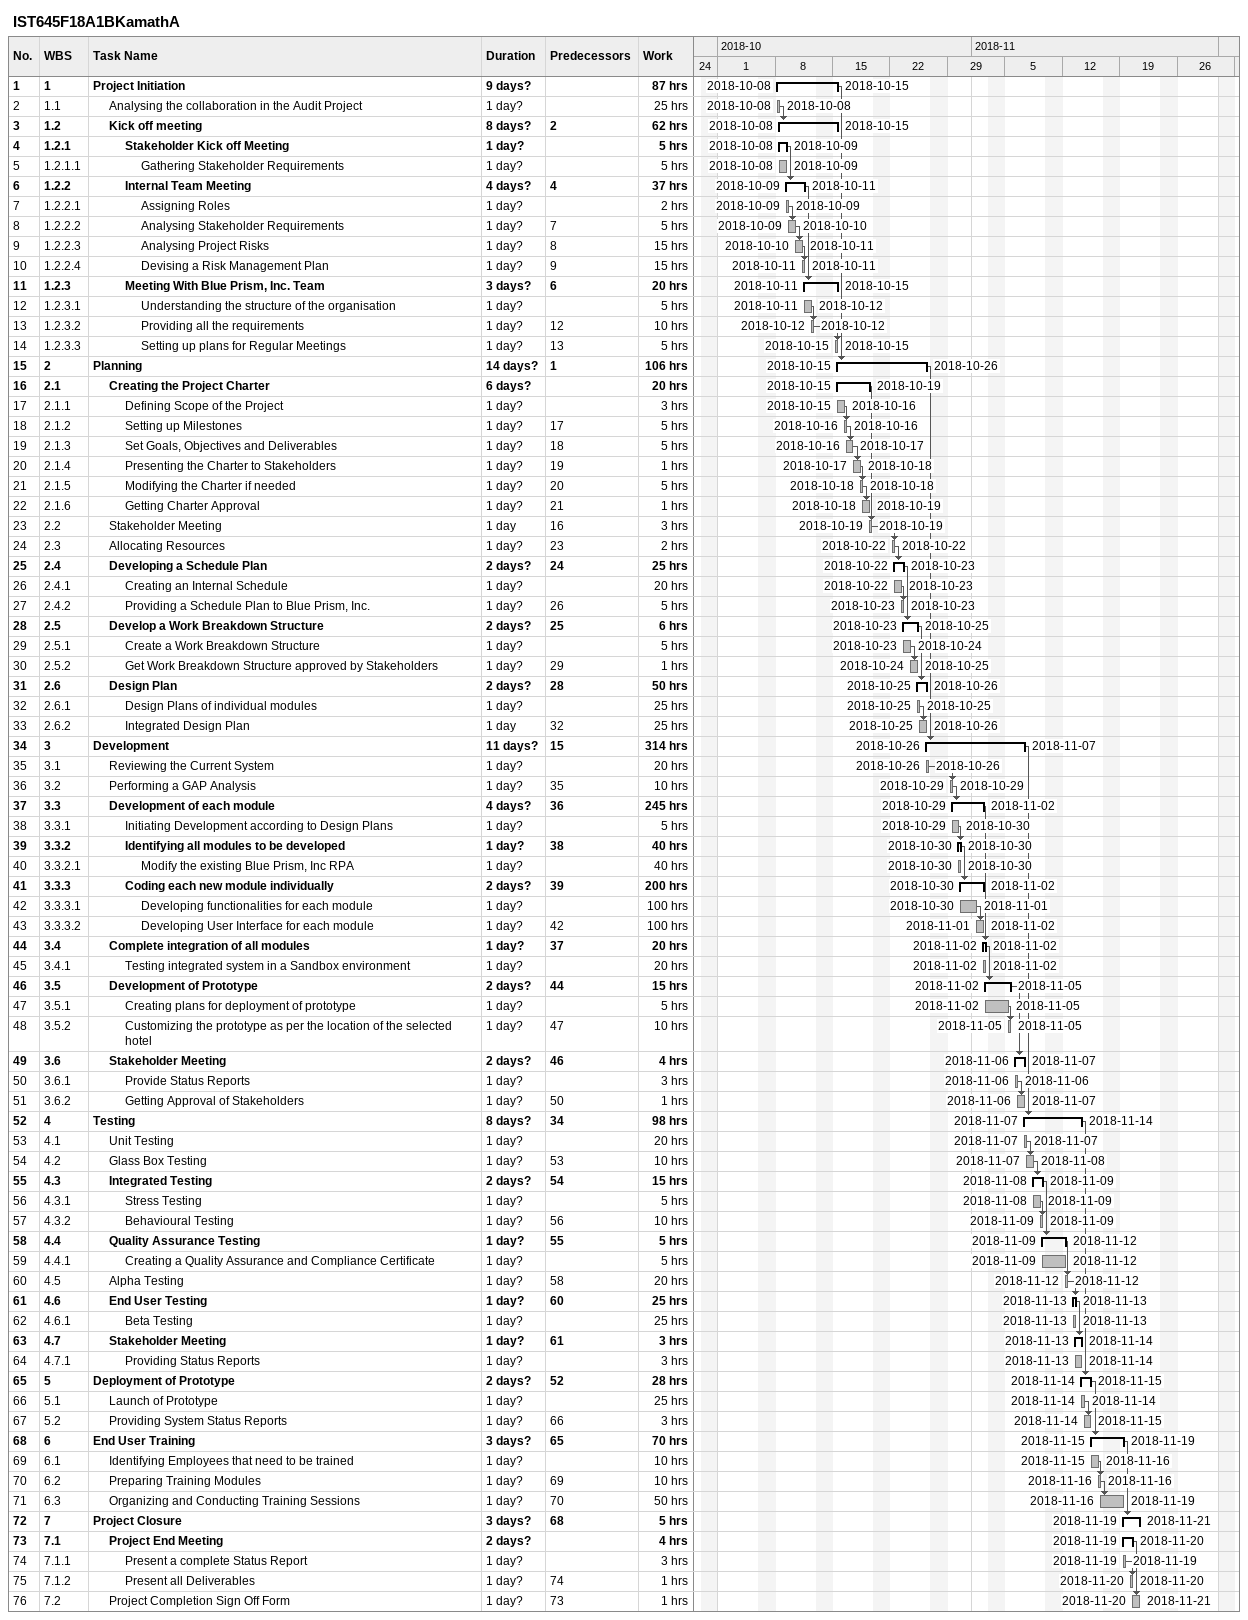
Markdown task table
IST645F18A1BKamathA

| ID | WBS | Task | Duration | Start | Finish | Predecessors | Work (h) |
|---|---|---|---|---|---|---|---|
| 1 | 1 | **Project Initiation** | 9d? | 2018-10-08 | 2018-10-15 |  | 87 |
| 2 | 1.1 | Analysing the collaboration in the Audit Project | 1d? | 2018-10-08 | 2018-10-08 |  | 25 |
| 3 | 1.2 | **Kick off meeting** | 8d? | 2018-10-08 | 2018-10-15 | 2 | 62 |
| 4 | 1.2.1 | **Stakeholder Kick off Meeting** | 1d? | 2018-10-08 | 2018-10-09 |  | 5 |
| 5 | 1.2.1.1 | Gathering Stakeholder Requirements | 1d? | 2018-10-08 | 2018-10-09 |  | 5 |
| 6 | 1.2.2 | **Internal Team Meeting** | 4d? | 2018-10-09 | 2018-10-11 | 4 | 37 |
| 7 | 1.2.2.1 | Assigning Roles | 1d? | 2018-10-09 | 2018-10-09 |  | 2 |
| 8 | 1.2.2.2 | Analysing Stakeholder Requirements | 1d? | 2018-10-09 | 2018-10-10 | 7 | 5 |
| 9 | 1.2.2.3 | Analysing Project Risks | 1d? | 2018-10-10 | 2018-10-11 | 8 | 15 |
| 10 | 1.2.2.4 | Devising a Risk Management Plan | 1d? | 2018-10-11 | 2018-10-11 | 9 | 15 |
| 11 | 1.2.3 | **Meeting With Blue Prism, Inc. Team** | 3d? | 2018-10-11 | 2018-10-15 | 6 | 20 |
| 12 | 1.2.3.1 | Understanding the structure of the organisation | 1d? | 2018-10-11 | 2018-10-12 |  | 5 |
| 13 | 1.2.3.2 | Providing all the requirements | 1d? | 2018-10-12 | 2018-10-12 | 12 | 10 |
| 14 | 1.2.3.3 | Setting up plans for Regular Meetings | 1d? | 2018-10-15 | 2018-10-15 | 13 | 5 |
| 15 | 2 | **Planning** | 14d? | 2018-10-15 | 2018-10-26 | 1 | 106 |
| 16 | 2.1 | **Creating the Project Charter** | 6d? | 2018-10-15 | 2018-10-19 |  | 20 |
| 17 | 2.1.1 | Defining Scope of the Project | 1d? | 2018-10-15 | 2018-10-16 |  | 3 |
| 18 | 2.1.2 | Setting up Milestones | 1d? | 2018-10-16 | 2018-10-16 | 17 | 5 |
| 19 | 2.1.3 | Set Goals, Objectives and Deliverables | 1d? | 2018-10-16 | 2018-10-17 | 18 | 5 |
| 20 | 2.1.4 | Presenting the Charter to Stakeholders | 1d? | 2018-10-17 | 2018-10-18 | 19 | 1 |
| 21 | 2.1.5 | Modifying the Charter if needed | 1d? | 2018-10-18 | 2018-10-18 | 20 | 5 |
| 22 | 2.1.6 | Getting Charter Approval | 1d? | 2018-10-18 | 2018-10-19 | 21 | 1 |
| 23 | 2.2 | Stakeholder Meeting | 1d | 2018-10-19 | 2018-10-19 | 16 | 3 |
| 24 | 2.3 | Allocating Resources | 1d? | 2018-10-22 | 2018-10-22 | 23 | 2 |
| 25 | 2.4 | **Developing a Schedule Plan** | 2d? | 2018-10-22 | 2018-10-23 | 24 | 25 |
| 26 | 2.4.1 | Creating an Internal Schedule | 1d? | 2018-10-22 | 2018-10-23 |  | 20 |
| 27 | 2.4.2 | Providing a Schedule Plan to Blue Prism, Inc. | 1d? | 2018-10-23 | 2018-10-23 | 26 | 5 |
| 28 | 2.5 | **Develop a Work Breakdown Structure** | 2d? | 2018-10-23 | 2018-10-25 | 25 | 6 |
| 29 | 2.5.1 | Create a Work Breakdown Structure | 1d? | 2018-10-23 | 2018-10-24 |  | 5 |
| 30 | 2.5.2 | Get Work Breakdown Structure approved by Stakeholders | 1d? | 2018-10-24 | 2018-10-25 | 29 | 1 |
| 31 | 2.6 | **Design Plan** | 2d? | 2018-10-25 | 2018-10-26 | 28 | 50 |
| 32 | 2.6.1 | Design Plans of individual modules | 1d? | 2018-10-25 | 2018-10-25 |  | 25 |
| 33 | 2.6.2 | Integrated Design Plan | 1d | 2018-10-25 | 2018-10-26 | 32 | 25 |
| 34 | 3 | **Development** | 11d? | 2018-10-26 | 2018-11-07 | 15 | 314 |
| 35 | 3.1 | Reviewing the Current System | 1d? | 2018-10-26 | 2018-10-26 |  | 20 |
| 36 | 3.2 | Performing a GAP Analysis | 1d? | 2018-10-29 | 2018-10-29 | 35 | 10 |
| 37 | 3.3 | **Development of each module** | 4d? | 2018-10-29 | 2018-11-02 | 36 | 245 |
| 38 | 3.3.1 | Initiating Development according to Design Plans | 1d? | 2018-10-29 | 2018-10-30 |  | 5 |
| 39 | 3.3.2 | **Identifying all modules to be developed** | 1d? | 2018-10-30 | 2018-10-30 | 38 | 40 |
| 40 | 3.3.2.1 | Modify the existing Blue Prism, Inc RPA | 1d? | 2018-10-30 | 2018-10-30 |  | 40 |
| 41 | 3.3.3 | **Coding each new module individually** | 2d? | 2018-10-30 | 2018-11-02 | 39 | 200 |
| 42 | 3.3.3.1 | Developing functionalities for each module | 1d? | 2018-10-30 | 2018-11-01 |  | 100 |
| 43 | 3.3.3.2 | Developing User Interface for each module | 1d? | 2018-11-01 | 2018-11-02 | 42 | 100 |
| 44 | 3.4 | **Complete integration of all modules** | 1d? | 2018-11-02 | 2018-11-02 | 37 | 20 |
| 45 | 3.4.1 | Testing integrated system in a Sandbox environment | 1d? | 2018-11-02 | 2018-11-02 |  | 20 |
| 46 | 3.5 | **Development of Prototype** | 2d? | 2018-11-02 | 2018-11-05 | 44 | 15 |
| 47 | 3.5.1 | Creating plans for deployment of prototype | 1d? | 2018-11-02 | 2018-11-05 |  | 5 |
| 48 | 3.5.2 | Customizing the prototype as per the location of the selected hotel | 1d? | 2018-11-05 | 2018-11-05 | 47 | 10 |
| 49 | 3.6 | **Stakeholder Meeting** | 2d? | 2018-11-06 | 2018-11-07 | 46 | 4 |
| 50 | 3.6.1 | Provide Status Reports | 1d? | 2018-11-06 | 2018-11-06 |  | 3 |
| 51 | 3.6.2 | Getting Approval of Stakeholders | 1d? | 2018-11-06 | 2018-11-07 | 50 | 1 |
| 52 | 4 | **Testing** | 8d? | 2018-11-07 | 2018-11-14 | 34 | 98 |
| 53 | 4.1 | Unit Testing | 1d? | 2018-11-07 | 2018-11-07 |  | 20 |
| 54 | 4.2 | Glass Box Testing | 1d? | 2018-11-07 | 2018-11-08 | 53 | 10 |
| 55 | 4.3 | **Integrated Testing** | 2d? | 2018-11-08 | 2018-11-09 | 54 | 15 |
| 56 | 4.3.1 | Stress Testing | 1d? | 2018-11-08 | 2018-11-09 |  | 5 |
| 57 | 4.3.2 | Behavioural Testing | 1d? | 2018-11-09 | 2018-11-09 | 56 | 10 |
| 58 | 4.4 | **Quality Assurance Testing** | 1d? | 2018-11-09 | 2018-11-12 | 55 | 5 |
| 59 | 4.4.1 | Creating a Quality Assurance and Compliance Certificate | 1d? | 2018-11-09 | 2018-11-12 |  | 5 |
| 60 | 4.5 | Alpha Testing | 1d? | 2018-11-12 | 2018-11-12 | 58 | 20 |
| 61 | 4.6 | **End User Testing** | 1d? | 2018-11-13 | 2018-11-13 | 60 | 25 |
| 62 | 4.6.1 | Beta Testing | 1d? | 2018-11-13 | 2018-11-13 |  | 25 |
| 63 | 4.7 | **Stakeholder Meeting** | 1d? | 2018-11-13 | 2018-11-14 | 61 | 3 |
| 64 | 4.7.1 | Providing Status Reports | 1d? | 2018-11-13 | 2018-11-14 |  | 3 |
| 65 | 5 | **Deployment of Prototype** | 2d? | 2018-11-14 | 2018-11-15 | 52 | 28 |
| 66 | 5.1 | Launch of Prototype | 1d? | 2018-11-14 | 2018-11-14 |  | 25 |
| 67 | 5.2 | Providing System Status Reports | 1d? | 2018-11-14 | 2018-11-15 | 66 | 3 |
| 68 | 6 | **End User Training** | 3d? | 2018-11-15 | 2018-11-19 | 65 | 70 |
| 69 | 6.1 | Identifying Employees that need to be trained | 1d? | 2018-11-15 | 2018-11-16 |  | 10 |
| 70 | 6.2 | Preparing Training Modules | 1d? | 2018-11-16 | 2018-11-16 | 69 | 10 |
| 71 | 6.3 | Organizing and Conducting Training Sessions | 1d? | 2018-11-16 | 2018-11-19 | 70 | 50 |
| 72 | 7 | **Project Closure** | 3d? | 2018-11-19 | 2018-11-21 | 68 | 5 |
| 73 | 7.1 | **Project End Meeting** | 2d? | 2018-11-19 | 2018-11-20 |  | 4 |
| 74 | 7.1.1 | Present a complete Status Report | 1d? | 2018-11-19 | 2018-11-19 |  | 3 |
| 75 | 7.1.2 | Present all Deliverables | 1d? | 2018-11-20 | 2018-11-20 | 74 | 1 |
| 76 | 7.2 | Project Completion Sign Off Form | 1d? | 2018-11-20 | 2018-11-21 | 73 | 1 |
